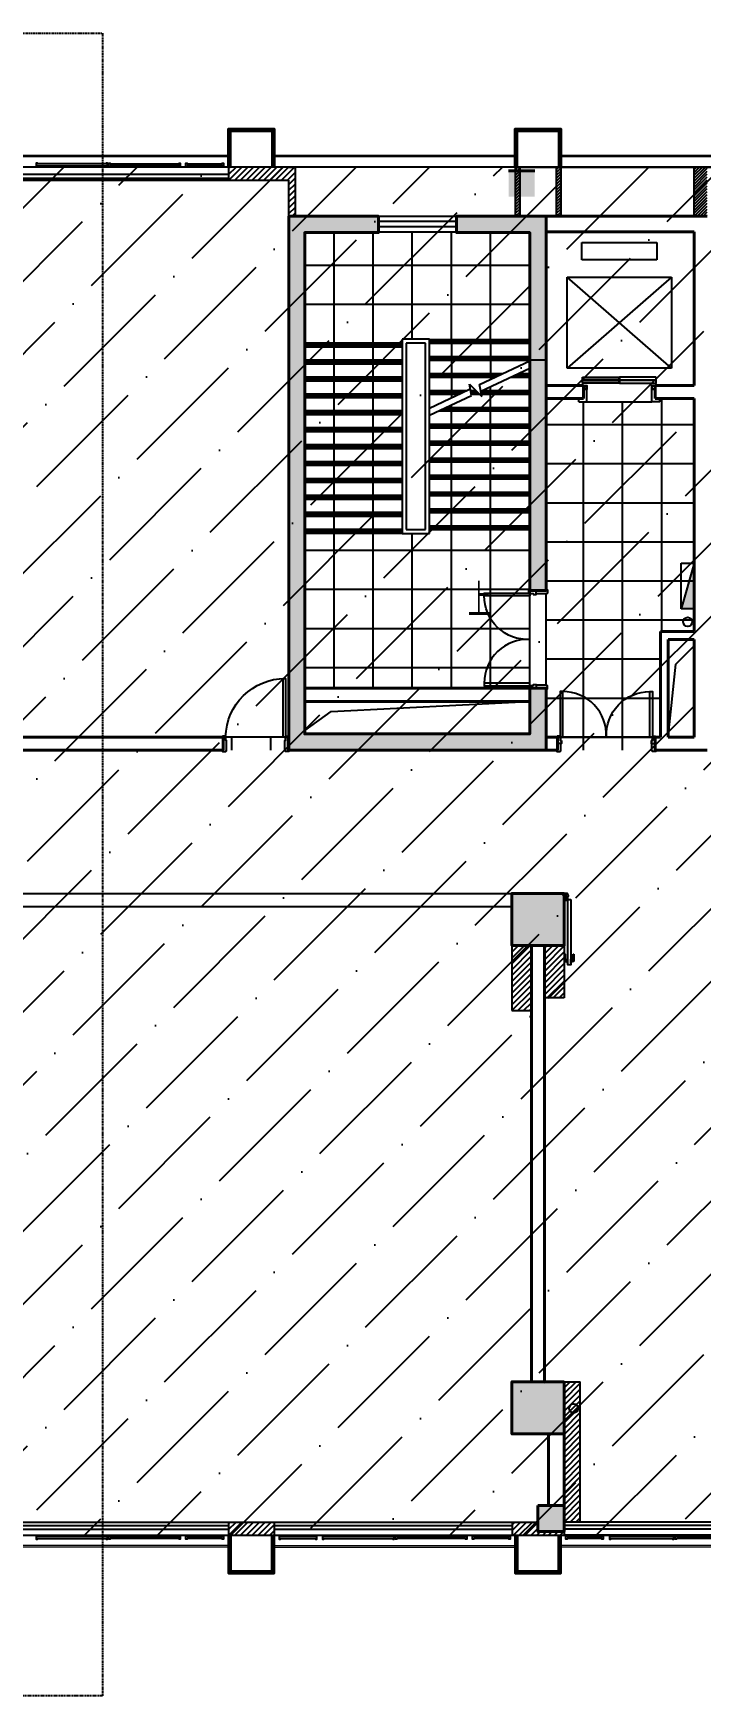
# Model space of a CAD drawing. Header units: millimetres. Extents: x 181055 to 256117, y -39966 to -14434.
# Drawn here: x 230367 to 240617, y -39966 to -14434 of the extents above; entities that cross this region are included whole.
import ezdxf

# ---------------------------------------------------------------- set-up
doc = ezdxf.new("R2010")
doc.units = ezdxf.units.MM
doc.header["$LTSCALE"] = 10
doc.linetypes.add('XR41-42F$0$LEVEL 31$0${ Tapered Dash }', pattern=[10, 4, -1, 1.5, -1, 1.5, -1])
for name, color, linetype in [('14000_DWGshare.com', 94, 'Continuous'), ('7_DWGshare.com', 8, 'Continuous'), ('C-窗帘_DWGshare.com', 2, 'Continuous'), ('DOOR-门套_DWGshare.com', 3, 'Continuous'), ('DOOR_DWGshare.com', 31, 'Continuous'), ('EQUIP_消防_DWGshare.com', 21, 'Continuous'), ('P-(HATCH)_DWGshare.com', 8, 'Continuous'), ('P-0.13_DWGshare.com', 211, 'Continuous'), ('P-0.18_DWGshare.com', 5, 'Continuous'), ('p-地坪_DWGshare.com', 251, 'Continuous'), ('P-护窗栏杆_DWGshare.com', 211, 'Continuous'), ('PUB_HATCH_DWGshare.com', 8, 'Continuous'), ('STAIR_DWGshare.com', 2, 'Continuous'), ('VPIPE-消防_DWGshare.com', 191, 'Continuous'), ('VPIPE-雨水_DWGshare.com', 7, 'Continuous'), ('WALL-隔墙_DWGshare.com', 5, 'Continuous'), ('WINDOWS_DWGshare.com', 142, 'Continuous'), ('成品玻璃隔断_DWGshare.com', 4, 'Continuous'), ('栏杆_DWGshare.com', 6, 'Continuous'), ('装饰造型轮廓线_DWGshare.com', 5, 'Continuous'), ('门套_DWGshare.com', 31, 'Continuous')]:
    doc.layers.add(name, color=color, linetype=linetype)
for name, color, linetype, lineweight in [('WALL_DWGshare.com', 7, 'Continuous', 40), ('WINDOW_DWGshare.com', 4, 'Continuous', 18), ('型材层_DWGshare.com', 3, 'Continuous', 35)]:
    doc.layers.add(name, color=color, linetype=linetype, lineweight=lineweight)
doc.styles.add('_TCH_DIM', font='SIMPLEX', dxfattribs={"width": 0.7, "bigfont": 'GBCBIG'})

# ---------------------------------------------------------------- blocks, each defined once
blk = doc.blocks.new('$WINLIB2D$00000001')
for p, q in [((-0.5, 0.5), (0.5, 0.5)), ((0.5, 0.167), (-0.5, 0.167)), ((0.5, -0.167), (-0.5, -0.167)), ((-0.5, -0.5), (0.5, -0.5))]:
    blk.add_line(p, q)
blk = doc.blocks.new('A$C7E3B334A')
at = {"layer": 'DOOR_DWGshare.com'}
blk.add_lwpolyline([(40, 0), (40, 700), (0, 700), (0, 0)], close=True, dxfattribs=at)
at = {"layer": 'DOOR_DWGshare.com', "color": 1}
blk.add_arc((40, 30), 671, 357.4771, 90, dxfattribs=at)
blk = doc.blocks.new('A$C59A02D43')
at = {"layer": '门套_DWGshare.com', "color": 5}
blk.add_lwpolyline([(60, 49), (60, 0), (0, 0), (0, 100), (45, 100), (45, 49)], close=True, dxfattribs=at)
at = {"layer": '门套_DWGshare.com', "color": 2}
blk.add_lwpolyline([(58, 47), (58, 2), (2, 2), (2, 98), (43, 98), (43, 47)], close=True, dxfattribs=at)
blk = doc.blocks.new('A$C17D155F4')
at = {"layer": '门套_DWGshare.com', "flags": 128}
blk.add_lwpolyline([(15, 115), (15, 15), (5, 15), (5, -5), (55, -5), (55, 5), (65, 5), (65, 115)], close=True, dxfattribs=at)
at = {"layer": '门套_DWGshare.com'}
blk.add_lwpolyline([(10, 230), (10, 215), (50, 215), (50, 230)], close=True, dxfattribs=at)
blk = doc.blocks.new('A$C32714D75')
at = {"layer": '门套_DWGshare.com'}
for name, p in [('A$C17D155F4', (0, 0)), ('A$C59A02D43', (15, 115))]:
    blk.add_blockref(name, p, dxfattribs=at)
blk = doc.blocks.new('$TwtSys$00000434')
for p, q in [((-0.5, 0.5), (-0.5, -0.5)), ((-0.5, -0.5), (0.5, 0.5)), ((0.5, 0.5), (-0.5, 0.5)), ((0.5, -0.5), (0.5, 0.5)), ((-0.5, -0.5), (0.5, -0.5))]:
    blk.add_line(p, q)
blk.add_solid([(0.5, -0.5), (0.5, 0.5), (-0.5, -0.5)])
blk = doc.blocks.new('dd')
at = {"layer": 'WINDOW_DWGshare.com', "color": 1, "ltscale": 0.5}
for p, q in [((838284, -57563), (841984, -57563)), ((838284, -57587), (841984, -57587)), ((842684, -57563), (846384, -57563)), ((842684, -57587), (846384, -57587)), ((847084, -57563), (850584, -57563)), ((847084, -57587), (850584, -57587))]:
    blk.add_line(p, q, dxfattribs=at)
at = {"layer": 'WINDOW_DWGshare.com', "color": 1}
for p, q in [((841984, -78919), (838284, -78919)), ((841984, -78943), (838284, -78943)), ((842684, -78919), (846384, -78919)), ((842684, -78943), (846384, -78943)), ((850434, -78919), (847084, -78919)), ((850586, -78919), (847084, -78919)), ((850434, -78943), (847084, -78943)), ((850586, -78943), (847084, -78943))]:
    blk.add_line(p, q, dxfattribs=at)
at = {"layer": '型材层_DWGshare.com', "color": 1, "ltscale": 0.5}
for points in [[(841984, -57747), (841984, -57163), (842684, -57163), (842684, -57747)], [(842014, -57747), (842014, -57193), (842654, -57193), (842654, -57747)], [(846384, -57747), (846384, -57163), (847084, -57163), (847084, -57747)], [(846414, -57747), (846414, -57193), (847054, -57193), (847054, -57747)], [(841984, -78759), (841984, -79344), (842684, -79344), (842684, -78759)], [(842014, -78759), (842014, -79314), (842654, -79314), (842654, -78759)], [(846384, -78759), (846384, -79344), (847084, -79344), (847084, -78759)], [(846414, -78759), (846414, -79314), (847054, -79314), (847054, -78759)]]:
    blk.add_lwpolyline(points, dxfattribs=at)
blk = doc.blocks.new('luyosi')
at = {"layer": '成品玻璃隔断_DWGshare.com', "color": 8, "linetype": 'Continuous'}
for p, q in [((-17, 0), (-15, 1)), ((1, 1), (-15, 1)), ((1, 3), (1, 1)), ((2, 3), (1, 3)), ((3, 2), (3, -2)), ((-17, 0), (-15, -1)), ((1, -1), (-15, -1)), ((1, -1), (1, -3)), ((2, -3), (1, -3))]:
    blk.add_line(p, q, dxfattribs=at)
at = {"layer": '成品玻璃隔断_DWGshare.com', "color": 251, "linetype": 'Continuous'}
for p, q in [((-13, 1), (-15, -1)), ((-12, 1), (-14, -1)), ((-11, 1), (-13, -1)), ((-10, 1), (-12, -1)), ((-9, 1), (-11, -1)), ((-8, 1), (-10, -1)), ((-7, 1), (-9, -1)), ((-6, 1), (-8, -1)), ((-5, 1), (-7, -1)), ((-4, 1), (-6, -1)), ((-3, 1), (-5, -1)), ((-2, 1), (-4, -1)), ((-1, 1), (-3, -1))]:
    blk.add_line(p, q, dxfattribs=at)
at = {"layer": '成品玻璃隔断_DWGshare.com', "color": 8, "linetype": 'Continuous'}
for centre, start, end in [((2, 2), 0, 90), ((2, -2), 270, 0)]:
    blk.add_arc(centre, 1, start, end, dxfattribs=at)
blk = doc.blocks.new('A$C7E4547E8')
at = {"color": 4, "linetype": 'ByBlock'}
blk.add_lwpolyline([(0, 0), (50, 0), (50, 60), (0, 60)], close=True, dxfattribs=at)
at = {"color": 8, "linetype": 'ByBlock'}
blk.add_lwpolyline([(2, 2), (48, 2), (48, 58), (2, 58)], close=True, dxfattribs=at)
at = {"color": 251, "linetype": 'ByBlock'}
blk.add_lwpolyline([(2, 2), (7, 51), (48, 58)], dxfattribs=at)
blk = doc.blocks.new('A$C5FFA71B7')
at = {"layer": 'DOOR_DWGshare.com'}
blk.add_lwpolyline([(40, 0), (40, 900), (0, 900), (0, 0)], close=True, dxfattribs=at)
at = {"layer": 'DOOR_DWGshare.com', "color": 1}
blk.add_arc((7, -14), 914, 0.8411, 90.4117, dxfattribs=at)

msp = doc.modelspace()

# ---------------------------------------------------------------- hatches: boundary and pattern name
h = msp.add_hatch()
h.set_pattern_fill('ANSI36', color=250, scale=500)
h.set_pattern_definition([(45, (87436.6, -37533.4), (420.9495, 1543.4815), [1984.375, -396.875, 0, -396.875])])
edge = h.paths.add_edge_path()
edge.add_line((219892.3, -25444), (229315.6, -25444))
edge.add_line((229315.6, -25444), (229315.6, -35944))
edge.add_line((229315.6, -35944), (229517.3, -35944))
edge.add_line((229517.3, -35944), (229517.3, -37044.5))
edge.add_line((229517.3, -37044.5), (229356.8, -37044.5))
edge.add_line((229356.8, -37044.5), (229362.3, -37500.3))
edge.add_line((229362.3, -37500.3), (250917.7, -37500.3))
edge.add_line((250917.7, -37500.3), (250917.7, -36144.3))
edge.add_line((250917.7, -36144.3), (256117.2, -36144.3))
edge.add_line((256117.2, -36144.3), (256117.2, -29344.1))
edge.add_line((256117.2, -29344.1), (255525.2, -29314.8))
edge.add_line((255525.2, -29314.8), (255317.3, -17144))
edge.add_line((255317.3, -17144), (250467.3, -17144.2))
edge.add_line((250467.3, -17144.2), (250467.3, -16488.1))
edge.add_line((250467.3, -16488.1), (219891.7, -16488.1))
edge.add_line((219891.7, -16488.1), (219891.7, -25444))
at = {"layer": 'P-(HATCH)_DWGshare.com', "ltscale": 0.5}
h = msp.add_hatch(dxfattribs=at)
h.set_pattern_fill('ANSI31', color=251, scale=20, style=0)
h.set_pattern_definition([(45, (418744.4, 365891.714), (-44.901281, 44.901281), [])])
h.paths.add_polyline_path([(233367.2, -16488.1), (234392.3, -16488.5), (234392.3, -17244.2), (234292.3, -17244), (234292.3, -16688.1), (233367.2, -16688.1)])
h = msp.add_hatch(dxfattribs=at)
h.set_pattern_fill('ANSI31', color=251, scale=20, style=0)
h.set_pattern_definition([(45, (374152.646, 365891.96), (-44.901281, 44.901281), [])])
h.paths.add_polyline_path([(238020.5, -28443.8), (237717.2, -28443.8), (237717.2, -29444.1), (238017.3, -29444.1)])
h = msp.add_hatch(dxfattribs=at)
h.set_pattern_fill('ANSI31', color=251, scale=20, style=0)
h.set_pattern_definition([(45, (423094.4, 353239.86), (-44.901281, 44.901281), [])])
h.paths.add_polyline_path([(238217.2, -28443.8), (238520.5, -28443.8), (238520.5, -29249), (238217.2, -29249)])
h = msp.add_hatch(dxfattribs=at)
h.set_pattern_fill('ANSI31', color=251, scale=20, style=0)
h.set_pattern_definition([(45, (423341.58, 345983.55), (-44.901281, 44.901281), [])])
h.paths.add_polyline_path([(238520.5, -35144), (238767.7, -35144), (238767.7, -37300.3), (238517.7, -37300.3), (238518.2, -37500.3)])
h = msp.add_hatch(dxfattribs=at)
h.set_pattern_fill('ANSI31', color=251, scale=20, style=0)
h.set_pattern_definition([(45, (418744.4, 345079.39), (-44.901281, 44.901281), [])])
h.paths.add_polyline_path([(233367.2, -37300.4), (234067.2, -37300.4), (234067.2, -37500.4), (233367.2, -37500.4)])
h = msp.add_hatch(dxfattribs=at)
h.set_pattern_fill('ANSI31', color=251, scale=20, style=0)
h.set_pattern_definition([(45, (423024.92, 345079.51), (-44.901281, 44.901281), [])])
h.paths.add_polyline_path([(237728.2, -37300.3), (238121, -37300.3), (238117.7, -37444.6), (238518.2, -37444.6), (238517.7, -37500.4), (237728.2, -37500.3)])
at = {"layer": 'p-地坪_DWGshare.com', "ltscale": 0.5}
h = msp.add_hatch(dxfattribs=at)
h.set_pattern_fill('_USER', color=256, scale=600, style=0, double=1, pattern_type=0)
h.set_pattern_definition([(0, (234987.26, -17994.14), (0, 600), []), (90, (234987.26, -17994.14), (-600, 4e-14), [])])
h.paths.add_polyline_path([(234537.3, -17494.1), (237987.3, -17494.1), (237987.3, -19194.4), (236452.2, -19194.4), (236452.2, -19134.4), (236032.2, -19134.4), (236032.2, -19194.4), (234537.3, -19194.4)])
h = msp.add_hatch(dxfattribs=at)
h.set_pattern_fill('_USER', color=256, scale=600, style=0, double=1, pattern_type=0)
h.set_pattern_definition([(0, (239417.25, -25244.05), (0, 600), []), (90, (239417.25, -25244.05), (-600, 4e-14), [])])
h.paths.add_polyline_path([(238242.2, -20044.2), (238746.8, -20044.4), (238746.8, -20094.4), (238866.8, -20094.4), (239866.8, -20094.4), (239987.8, -20094.4), (239987.8, -20044.4), (240517.3, -20044.2), (240517.3, -23624), (239997.3, -23624), (239997.3, -25244), (239932.3, -25244), (239932.3, -25229), (239882.3, -25229), (239882.3, -25244), (238452.3, -25244), (238452.3, -25229), (238402.3, -25229), (238402.3, -25244), (238242.2, -25244), (238242.2, -24504.2), (238256.7, -24504.2), (238256.7, -24454.2), (238241.7, -24454.2), (238241.7, -23034.2), (238256.7, -23034.2), (238256.7, -22984.2), (238242.2, -22984.2)])
h = msp.add_hatch(dxfattribs=at)
h.set_pattern_fill('_USER', color=256, scale=600, style=0, double=1, pattern_type=0)
h.set_pattern_definition([(0, (234987.26, -24174.2), (0, 600), []), (90, (234987.26, -24174.2), (-600, 4e-14), [])])
h.paths.add_polyline_path([(234537.3, -24494.2), (237972.3, -24494.2), (237972.3, -24459.4), (237987.3, -24459.4), (237987.3, -23029.2), (237972.3, -23029.2), (237972.3, -22979.2), (237987.3, -22979.2), (237987.2, -22054.4), (236452.2, -22054.4), (236452.2, -22114.4), (236032.2, -22114.4), (236032.2, -22054.4), (234537.3, -22054.4)])
h = msp.add_hatch(dxfattribs=at)
h.set_pattern_fill('_USER', color=256, scale=600, angle=90, style=0, pattern_type=0)
h.set_pattern_definition([(90, (234017.25, -25443.93), (-600, 4e-14), [])])
h.paths.add_polyline_path([(233107.3, -25244.1), (234517.3, -25244.1), (234517.3, -25444.1), (233107.3, -25444.1)])
h = msp.add_hatch(dxfattribs=at)
h.set_pattern_fill('_USER', color=256, scale=600, angle=90, style=0, pattern_type=0)
h.set_pattern_definition([(90, (239417.25, -25443.87), (-600, 4e-14), [])])
h.paths.add_polyline_path([(238507.3, -25244), (239917.3, -25244), (239917.3, -25444), (238507.3, -25444)])
at = {"layer": 'PUB_HATCH_DWGshare.com'}
for points in [[(238066.8, -16544.2), (237666.8, -16544.2), (237666.8, -16944), (238066.8, -16944)], [(238517.3, -37044.5), (238117.3, -37044.5), (238117.3, -37444.3), (238517.3, -37444.3)]]:
    msp.add_hatch(color=256, dxfattribs=at).paths.add_polyline_path(points)
at = {"layer": 'WALL-隔墙_DWGshare.com', "ltscale": 0.5}
h = msp.add_hatch(dxfattribs=at)
h.set_pattern_fill('ANSI31', color=251, scale=10, style=0)
h.set_pattern_definition([(45, (237637.246, -17244.207), (-22.4506, 22.4506), [])])
h.paths.add_polyline_path([(237767.2, -16488.1), (237837.2, -16488.1), (237837.2, -17244.2), (237767.2, -17244.1)])
h = msp.add_hatch(dxfattribs=at)
h.set_pattern_fill('ANSI31', color=251, scale=10, style=0)
h.set_pattern_definition([(45, (238267.246, -17244.207), (-22.4506, 22.4506), [])])
h.paths.add_polyline_path([(238397.2, -16488.1), (238467.2, -16488.1), (238467.2, -17244.2), (238397.2, -17244.2)])
h = msp.add_hatch(dxfattribs=at)
h.set_pattern_fill('ANSI31', color=251, scale=10, style=0)
h.set_pattern_definition([(45, (240517.25, -17244.207), (-22.4506, 22.4506), [])])
h.paths.add_polyline_path([(240517.3, -16488.7), (240717.3, -16488.7), (240717.3, -17244.2), (240517.3, -17244.2)])
at = {"layer": 'WALL_DWGshare.com', "ltscale": 0.5}
h = msp.add_hatch(color=8, dxfattribs=at)
h.paths.add_polyline_path([(234292.3, -17244.2), (234292.3, -25244), (234292.2, -25244), (234292.3, -25244), (234292.3, -25444), (238242.2, -25444), (238242.2, -24494.2), (237992.2, -24494.2), (237992.2, -25194), (234537.3, -25194), (234537.3, -17494), (235667.3, -17494), (235667.3, -17244)])
h.paths.add_polyline_path([(238242.2, -22994.2), (238242.2, -17244.2), (236867.3, -17244), (236867.3, -17494), (237992.2, -17494), (237992.2, -22994.2)])

# ---------------------------------------------------------------- linework, layer by layer
for p, q in [((226793.5, -27644), (237717.2, -27644)), ((226793.5, -27844), (237717.2, -27844))]:
    msp.add_line(p, q)
at = {"linetype": 'XR41-42F$0$LEVEL 31$0${ Tapered Dash }'}
msp.add_lwpolyline([(181055.1, -14433.7), (231428.7, -14433.7), (231428.7, -39966.4), (181055.1, -39966.4)], close=True, dxfattribs=at)
msp.add_lwpolyline([(219892.3, -25444), (229315.6, -25444), (229315.6, -35944), (229517.3, -35944), (229517.3, -37044.5), (229356.8, -37044.5), (229362.3, -37500.3), (250917.7, -37500.3), (250917.7, -36144.3), (256117.2, -36144.3), (256117.2, -29344.1), (255525.2, -29314.8), (255317.3, -17144), (250467.3, -17144.2), (250467.3, -16488.1), (219891.7, -16488.1), (219891.7, -25444)])
at = {"layer": '14000_DWGshare.com', "color": 174}
for p, q in [((235667.3, -17244), (235667.3, -17494)), ((237967.2, -22994.2), (238267.3, -22994.2)), ((237717.2, -27644), (237717.2, -27944))]:
    msp.add_line(p, q, dxfattribs=at)
at = {"layer": '7_DWGshare.com', "color": 9}
msp.add_lwpolyline([(238522.9, -27706.3), (238522.9, -27705.1), (238522.9, -27706.3), (238520.5, -27706.3), (238520.5, -27748.8), (238545.5, -27748.8), (238545.5, -27744.5, 1), (238544, -27744.5), (238544, -27747.3), (238541, -27747.3), (238541, -27745), (238539.1, -27745, 1), (238539.1, -27746.2), (238540, -27746.2), (238540, -27747.3), (238522, -27747.3), (238522, -27738.4, -0.6059192), (238522.3, -27738.2, 0.3384541), (238525.9, -27738.1, 0.7005685), (238525.4, -27736.8), (238525.4, -27736.8, 0.1760773), (238525, -27736.9, -2.1417983), (238525, -27734.6, 0.1760773), (238525.4, -27734.8), (238525.4, -27734.8, 0.7005685), (238525.9, -27733.5, 0.3384541), (238522.3, -27733.3, -0.6059192), (238522, -27733.2), (238522, -27730.3), (238544.3, -27730.3, 1), (238544.3, -27728.8), (238522, -27728.8), (238522, -27707.8), (238525.1, -27707.8), (238533, -27705.8), (238533, -27707.8), (238538.5, -27707.8), (238538.5, -27684.8), (238533, -27684.8), (238533, -27686.8), (238525.1, -27684.8), (238522, -27684.8), (238522, -27663.8), (238544.3, -27663.8, 1), (238544.3, -27662.3), (238522, -27662.3), (238522, -27659.4, -0.6059192), (238522.3, -27659.2, 0.3384541), (238525.9, -27659.1, 0.7005685), (238525.4, -27657.8), (238525.4, -27657.8, 0.1760773), (238525, -27657.9, -2.1417983), (238525, -27655.6, 0.1760773), (238525.4, -27655.8), (238525.4, -27655.8, 0.7005685), (238525.9, -27654.5, 0.3384541), (238522.3, -27654.3, -0.6059192), (238522, -27654.2), (238522, -27645.3), (238540, -27645.3), (238540, -27646.4), (238539.1, -27646.4, 1), (238539.1, -27647.6), (238541, -27647.6), (238541, -27645.3), (238544, -27645.3), (238544, -27648, 1), (238545.5, -27648), (238545.5, -27643.8), (238520.5, -27643.8), (238520.5, -27686.3), (238522.9, -27686.3), (238522.9, -27687.5), (238524.5, -27688.6, 0.6539583), (238525.3, -27688.1), (238524.9, -27686.3), (238534.5, -27688.7), (238534.5, -27686.3), (238537, -27686.3), (238537, -27706.3), (238534.5, -27706.3), (238534.5, -27703.9), (238524.9, -27706.3), (238525.3, -27704.5, 0.6539583), (238524.5, -27704), (238522.9, -27705.1)], format="xyb", dxfattribs=at)
at = {"layer": 'C-窗帘_DWGshare.com', "color": 2}
for points in [[(231485.8, -16468.4), (231485.8, -16478.4), (231505.8, -16478.4), (231505.8, -16428.4), (231485.8, -16428.4), (231485.8, -16438.4), (230430.5, -16438.4), (230430.5, -16428.4), (230410.5, -16428.4), (230410.5, -16478.4), (230430.5, -16478.4), (230430.5, -16468.4), (231485.8, -16468.4)], [(231545.8, -16468.4), (231545.8, -16478.4), (231525.8, -16478.4), (231525.8, -16428.4), (231545.8, -16428.4), (231545.8, -16438.4), (232605.1, -16438.4), (232605.1, -16428.4), (232625.1, -16428.4), (232625.1, -16478.4), (232605.1, -16478.4), (232605.1, -16468.4), (231545.8, -16468.4)], [(232731.1, -16468.4), (232731.1, -16478.4), (232711.1, -16478.4), (232711.1, -16428.4), (232731.1, -16428.4), (232731.1, -16438.4), (233269, -16438.4), (233269, -16428.4), (233289, -16428.4), (233289, -16478.4), (233269, -16478.4), (233269, -16468.4), (232731.1, -16468.4)], [(231485.8, -37550.2), (231485.8, -37560.2), (231505.8, -37560.2), (231505.8, -37510.2), (231485.8, -37510.2), (231485.8, -37520.2), (230430.5, -37520.2), (230430.5, -37510.2), (230410.5, -37510.2), (230410.5, -37560.2), (230430.5, -37560.2), (230430.5, -37550.2), (231485.8, -37550.2)], [(231545.8, -37550.2), (231545.8, -37560.2), (231525.8, -37560.2), (231525.8, -37510.2), (231545.8, -37510.2), (231545.8, -37520.2), (232605.1, -37520.2), (232605.1, -37510.2), (232625.1, -37510.2), (232625.1, -37560.2), (232605.1, -37560.2), (232605.1, -37550.2), (231545.8, -37550.2)], [(232731.1, -37550.2), (232731.1, -37560.2), (232711.1, -37560.2), (232711.1, -37510.2), (232731.1, -37510.2), (232731.1, -37520.2), (233269, -37520.2), (233269, -37510.2), (233289, -37510.2), (233289, -37560.2), (233269, -37560.2), (233269, -37550.2), (232731.1, -37550.2)], [(234703.4, -37550.2), (234703.4, -37560.2), (234723.4, -37560.2), (234723.4, -37510.2), (234703.4, -37510.2), (234703.4, -37520.2), (234165.5, -37520.2), (234165.5, -37510.2), (234145.5, -37510.2), (234145.5, -37560.2), (234165.5, -37560.2), (234165.5, -37550.2), (234703.4, -37550.2)], [(235888.7, -37550.2), (235888.7, -37560.2), (235908.7, -37560.2), (235908.7, -37510.2), (235888.7, -37510.2), (235888.7, -37520.2), (234829.4, -37520.2), (234829.4, -37510.2), (234809.4, -37510.2), (234809.4, -37560.2), (234829.4, -37560.2), (234829.4, -37550.2), (235888.7, -37550.2)], [(235948.7, -37550.2), (235948.7, -37560.2), (235928.7, -37560.2), (235928.7, -37510.2), (235948.7, -37510.2), (235948.7, -37520.2), (237004, -37520.2), (237004, -37510.2), (237024, -37510.2), (237024, -37560.2), (237004, -37560.2), (237004, -37550.2), (235948.7, -37550.2)], [(237131.1, -37550.2), (237131.1, -37560.2), (237111.1, -37560.2), (237111.1, -37510.2), (237131.1, -37510.2), (237131.1, -37520.2), (237669, -37520.2), (237669, -37510.2), (237689, -37510.2), (237689, -37560.2), (237669, -37560.2), (237669, -37550.2), (237131.1, -37550.2)], [(238563.9, -37550.3), (238563.9, -37560.3), (238543.9, -37560.3), (238543.9, -37510.3), (238563.9, -37510.3), (238563.9, -37520.3), (239100.5, -37520.3), (239100.5, -37510.3), (239120.5, -37510.3), (239120.5, -37560.3), (239100.5, -37560.3), (239100.5, -37550.3), (238563.9, -37550.3)], [(240185.4, -37550.3), (240185.4, -37560.3), (240205.4, -37560.3), (240205.4, -37510.3), (240185.4, -37510.3), (240185.4, -37520.3), (239234.7, -37520.3), (239234.7, -37510.3), (239214.7, -37510.3), (239214.7, -37560.3), (239234.7, -37560.3), (239234.7, -37550.3), (240185.4, -37550.3)], [(240245.4, -37550.3), (240245.4, -37560.3), (240225.4, -37560.3), (240225.4, -37510.3), (240245.4, -37510.3), (240245.4, -37520.3), (241197.1, -37520.3), (241197.1, -37510.3), (241217.1, -37510.3), (241217.1, -37560.3), (241197.1, -37560.3), (241197.1, -37550.3), (240245.4, -37550.3)]]:
    msp.add_lwpolyline(points, dxfattribs=at)
at = {"layer": 'DOOR-门套_DWGshare.com'}
msp.add_lwpolyline([(238545.5, -27745.8), (238548.5, -27745.8), (238548.5, -27748.8), (238565.5, -27748.8), (238565.5, -27738.8), (238575.5, -27738.8), (238575.5, -27688.8), (238585.5, -27688.8), (238585.5, -27673.8), (238570.5, -27643.8), (238548.5, -27643.8), (238548.5, -27646.8), (238545.5, -27646.8)], close=True, dxfattribs=at)
at = {"layer": 'DOOR_DWGshare.com', "color": 9}
for p, q in [((238525.4, -28570.4), (238525.4, -28681.1)), ((238538.8, -28579.2), (238525.4, -28579.2)), ((238538.8, -28676.6), (238538.8, -28579.2)), ((238656.7, -28676.6), (238656.7, -28579.2)), ((238656.7, -28579.2), (238670.1, -28579.2)), ((238670.1, -28579.2), (238670.1, -28689.9)), ((238525.4, -28689.9), (238567.8, -28689.9)), ((238538.8, -28676.6), (238567.8, -28676.6)), ((238656.7, -28676.6), (238627.8, -28676.6)), ((238670.1, -28689.9), (238627.8, -28689.9))]:
    msp.add_line(p, q, dxfattribs=at)
at = {"layer": 'DOOR_DWGshare.com', "linetype": 'ByBlock'}
for points in [[(238801.8, -19716), (239361.8, -19716), (239361.8, -19756), (238801.8, -19756)], [(238801.8, -19768.8), (239361.8, -19768.8), (239361.8, -19808.8), (238801.8, -19808.8)], [(239931.8, -19716), (239371.8, -19716), (239371.8, -19756), (239931.8, -19756)], [(239931.8, -19768.8), (239371.8, -19768.8), (239371.8, -19808.8), (239931.8, -19808.8)]]:
    msp.add_lwpolyline(points, close=True, dxfattribs=at)
at = {"layer": 'DOOR_DWGshare.com'}
msp.add_lwpolyline([(238620, -27738.8), (238620, -28738.8), (238575.5, -28738.8), (238575.5, -27738.8)], close=True, dxfattribs=at)
at = {"layer": 'DOOR_DWGshare.com', "color": 9}
for points in [[(238575.5, -28711), (238575.5, -28655.5), (238567.8, -28655.5), (238567.8, -28711)], [(238620, -28711), (238620, -28655.5), (238627.8, -28655.5), (238627.8, -28711)]]:
    msp.add_lwpolyline(points, close=True, dxfattribs=at)
at = {"layer": 'P-0.13_DWGshare.com', "color": 8}
for points in [[(240117.3, -25244), (240235.2, -24121.4), (240517.3, -23844)], [(234537.3, -25144), (234943.8, -24851.9), (237967.2, -24694.2)]]:
    msp.add_lwpolyline(points, dxfattribs=at)
at = {"layer": 'P-0.18_DWGshare.com', "ltscale": 0.5}
for p, q in [((234292.3, -16488.5), (233367.2, -16488.5)), ((234292.3, -16488.5), (234392.3, -16488.5)), ((234392.3, -17244.2), (234392.3, -16488.5)), ((234292.3, -17244.2), (234292.3, -16688.1)), ((238217.2, -35172), (238220, -35172)), ((238520.5, -35144), (238767.7, -35144)), ((238767.7, -37300.3), (238767.7, -35144)), ((238767.7, -37300.3), (238517.7, -37300.3))]:
    msp.add_line(p, q, dxfattribs=at)
at = {"layer": 'P-0.18_DWGshare.com'}
for p, q in [((238792.3, -17914.2), (238792.3, -17649.2)), ((238792.3, -17649.2), (239942.3, -17649.2)), ((239942.3, -17649.2), (239942.3, -17914.2)), ((239942.3, -17914.2), (238792.3, -17914.2)), ((238567.3, -18179.2), (240167.3, -18179.2)), ((238567.3, -19579.2), (238567.3, -18179.2)), ((240167.3, -18179.2), (238567.3, -19579.2)), ((240167.3, -19579.2), (238567.3, -18179.2)), ((240167.3, -18179.2), (240167.3, -19579.2)), ((240167.3, -19579.2), (238567.3, -19579.2))]:
    msp.add_line(p, q, dxfattribs=at)
at = {"layer": 'p-地坪_DWGshare.com', "ltscale": 0.5}
for p, q in [((234987.3, -22054.4), (234987.3, -19194.4)), ((235587.3, -22054.4), (235587.3, -19194.4)), ((236787.3, -19194.4), (236787.3, -20032.7)), ((237387.3, -19194.4), (237387.3, -19750.9)), ((237387.3, -22054.4), (237387.3, -19861.3)), ((236787.3, -22054.4), (236787.3, -20143.2)), ((238866.8, -20094.4), (239867.8, -20094.4)), ((234242.3, -25244), (233322.3, -25244))]:
    msp.add_line(p, q, dxfattribs=at)
at = {"layer": 'p-地坪_DWGshare.com'}
for p, q in [((237992.2, -24449.2), (237992.2, -23039.2)), ((238242.2, -24444.2), (238242.2, -23044.2)), ((239872.3, -25244), (238462.3, -25244))]:
    msp.add_line(p, q, dxfattribs=at)
at = {"layer": 'P-护窗栏杆_DWGshare.com', "color": 2}
for p, q in [((229717.3, -16598.1), (233364.4, -16598.1)), ((229717.3, -16658.1), (233364.4, -16658.1)), ((229756.8, -37350.4), (233367.2, -37350.4)), ((229756.8, -37410.4), (233367.2, -37410.4)), ((234067.2, -37350.4), (237728.2, -37350.4)), ((234067.2, -37410.4), (237728.2, -37410.4)), ((241967.2, -37350.3), (238517.7, -37350.3)), ((241967.2, -37410.3), (238517.7, -37410.3))]:
    msp.add_line(p, q, dxfattribs=at)
at = {"layer": 'PUB_HATCH_DWGshare.com'}
for points in [[(237717.2, -28443.8), (238520.5, -28443.8), (237717.2, -27643.8), (238520.5, -27643.8)], [(237717.2, -35944), (238520.5, -35944), (237717.2, -35144), (238520.5, -35144)]]:
    msp.add_solid(points, dxfattribs=at)
at = {"layer": 'STAIR_DWGshare.com', "color": 9}
for p, q in [((233367.2, -16488.5), (229717.3, -16488.5)), ((237767.2, -16488.1), (234392.3, -16488.5)), ((238467.2, -16488.1), (240517.3, -16488.1)), ((229717.3, -16688.1), (233364.4, -16688.1)), ((229756.8, -37300.4), (233367.2, -37300.4)), ((229756.8, -37500.4), (233367.2, -37500.4)), ((234067.2, -37300.4), (237728.2, -37300.4)), ((234067.2, -37500.4), (238167.2, -37500.3)), ((241967.2, -37500.3), (238517.7, -37500.5)), ((246116.8, -37300.3), (238767.7, -37300.3))]:
    msp.add_line(p, q, dxfattribs=at)
at = {"layer": 'STAIR_DWGshare.com', "color": 8}
for p, q in [((236452.2, -19138.7), (237992.2, -19138.7)), ((236452.2, -19143.7), (237992.2, -19143.7)), ((234537.3, -19199.6), (236032.2, -19199.6)), ((234537.3, -19214.6), (236032.2, -19214.6)), ((234537.3, -19219.6), (236032.2, -19219.6)), ((234537.3, -19229.6), (236032.2, -19229.6)), ((234537.3, -19234.6), (236032.2, -19234.6)), ((234537.3, -19244.6), (236032.2, -19244.6)), ((234537.3, -19249.6), (236032.2, -19249.6)), ((236452.2, -19153.7), (237992.2, -19153.7)), ((236452.2, -19158.7), (237992.2, -19158.7)), ((236452.2, -19168.7), (237992.2, -19168.7)), ((236452.2, -19173.7), (237992.2, -19173.7)), ((236452.2, -19188.7), (237992.2, -19188.7)), ((236452.2, -19399.4), (237992.2, -19399.4)), ((236452.2, -19404.4), (237992.2, -19404.4)), ((234537.3, -19459.6), (236032.2, -19459.6)), ((234537.3, -19474.6), (236032.2, -19474.6)), ((234537.3, -19479.6), (236032.2, -19479.6)), ((234537.3, -19489.6), (236032.2, -19489.6)), ((234537.3, -19494.6), (236032.2, -19494.6)), ((234537.3, -19504.6), (236032.2, -19504.6)), ((234537.3, -19509.6), (236032.2, -19509.6)), ((236452.2, -19414.4), (237992.2, -19414.4)), ((236452.2, -19419.4), (237992.2, -19419.4)), ((236452.2, -19429.4), (237992.2, -19429.4)), ((236452.2, -19434.4), (237992.2, -19434.4)), ((236452.2, -19449.4), (238242.2, -19449.4)), ((236452.2, -19659.4), (237582.1, -19659.4)), ((237817.3, -19659.4), (237992.2, -19659.4)), ((234537.3, -19719.6), (236032.2, -19719.6)), ((234537.3, -19734.6), (236032.2, -19734.6)), ((234537.3, -19739.6), (236032.2, -19739.6)), ((234537.3, -19749.6), (236032.2, -19749.6)), ((234537.3, -19754.6), (236032.2, -19754.6)), ((234537.3, -19764.6), (236032.2, -19764.6)), ((234537.3, -19769.6), (236032.2, -19769.6)), ((236452.2, -19664.4), (237571.4, -19664.4)), ((236452.2, -19674.4), (237550.1, -19674.4)), ((236452.2, -19679.4), (237539.5, -19679.4)), ((236452.2, -19689.4), (237518.2, -19689.4)), ((236452.2, -19694.4), (237507.6, -19694.4)), ((236452.2, -19709.4), (237475.6, -19709.4)), ((237710.8, -19709.4), (237992.2, -19709.4)), ((237742.8, -19694.4), (237992.2, -19694.4)), ((237753.4, -19689.4), (237992.2, -19689.4)), ((237774.7, -19679.4), (237992.2, -19679.4)), ((237785.4, -19674.4), (237992.2, -19674.4)), ((237806.7, -19664.4), (237992.2, -19664.4)), ((234537.3, -19979.6), (236032.2, -19979.6)), ((234537.3, -19994.6), (236032.2, -19994.6)), ((234537.3, -19999.6), (236032.2, -19999.6)), ((234537.3, -20009.6), (236032.2, -20009.6)), ((234537.3, -20014.6), (236032.2, -20014.6)), ((234537.3, -20024.6), (236032.2, -20024.6)), ((234537.3, -20029.6), (236032.2, -20029.6)), ((236452.2, -19919.4), (237028.5, -19919.4)), ((236452.2, -19924.4), (237017.9, -19924.4)), ((236452.2, -19934.4), (236996.6, -19934.4)), ((236452.2, -19939.4), (236985.9, -19939.4)), ((236452.2, -19949.4), (236964.6, -19949.4)), ((236452.2, -19954.4), (236954, -19954.4)), ((236452.2, -19969.4), (236922, -19969.4)), ((237080.9, -19919.4), (237160.5, -19919.4)), ((237081.8, -19924.4), (237165.6, -19924.4)), ((237083.6, -19934.4), (237175.6, -19934.4)), ((237084.5, -19939.4), (237180.7, -19939.4)), ((237086.2, -19949.4), (237190.7, -19949.4)), ((237087.1, -19954.4), (237195.7, -19954.4)), ((237089.8, -19969.4), (237210.8, -19969.4)), ((237240.3, -19934.4), (237992.2, -19934.4)), ((237241.2, -19939.4), (237992.2, -19939.4)), ((237243, -19949.4), (237992.2, -19949.4)), ((237243.9, -19954.4), (237992.2, -19954.4)), ((237246.6, -19969.4), (237992.2, -19969.4)), ((237253.1, -19924.4), (237992.2, -19924.4)), ((237263.7, -19919.4), (237992.2, -19919.4)), ((234537.3, -20239.6), (236032.2, -20239.6)), ((234537.3, -20254.6), (236032.2, -20254.6)), ((234537.3, -20259.6), (236032.2, -20259.6)), ((234537.3, -20269.6), (236032.2, -20269.6)), ((234537.3, -20274.6), (236032.2, -20274.6)), ((234537.3, -20284.6), (236032.2, -20284.6)), ((234537.3, -20289.6), (236032.2, -20289.6)), ((236603.7, -20229.4), (237992.2, -20229.4)), ((236635.6, -20214.4), (237992.2, -20214.4)), ((236646.3, -20209.4), (237992.2, -20209.4)), ((236667.6, -20199.4), (237992.2, -20199.4)), ((236678.2, -20194.4), (237992.2, -20194.4)), ((236699.5, -20184.4), (237992.2, -20184.4)), ((236710.2, -20179.4), (237992.2, -20179.4)), ((234537.3, -20499.6), (236032.2, -20499.6)), ((234537.3, -20514.6), (236032.2, -20514.6)), ((234537.3, -20519.6), (236032.2, -20519.6)), ((234537.3, -20529.6), (236032.2, -20529.6)), ((234537.3, -20534.6), (236032.2, -20534.6)), ((234537.3, -20544.6), (236032.2, -20544.6)), ((234537.3, -20549.6), (236032.2, -20549.6)), ((236452.2, -20439.4), (237992.2, -20439.4)), ((236452.2, -20444.4), (237992.2, -20444.4)), ((236452.2, -20454.4), (237992.2, -20454.4)), ((236452.2, -20459.4), (237992.2, -20459.4)), ((236452.2, -20469.4), (237992.2, -20469.4)), ((236452.2, -20474.4), (237992.2, -20474.4)), ((236452.2, -20489.4), (237992.2, -20489.4)), ((234537.3, -20759.6), (236032.2, -20759.6)), ((234537.3, -20774.6), (236032.2, -20774.6)), ((234537.3, -20779.6), (236032.2, -20779.6)), ((234537.3, -20789.6), (236032.2, -20789.6)), ((234537.3, -20794.6), (236032.2, -20794.6)), ((234537.3, -20804.6), (236032.2, -20804.6)), ((234537.3, -20809.6), (236032.2, -20809.6)), ((236452.2, -20699.4), (237992.2, -20699.4)), ((236452.2, -20704.4), (237992.2, -20704.4)), ((236452.2, -20714.4), (237992.2, -20714.4)), ((236452.2, -20719.4), (237992.2, -20719.4)), ((236452.2, -20729.4), (237992.2, -20729.4)), ((236452.2, -20734.4), (237992.2, -20734.4)), ((236452.2, -20749.4), (237992.2, -20749.4)), ((234537.3, -21019.6), (236032.2, -21019.6)), ((234537.3, -21034.6), (236032.2, -21034.6)), ((234537.3, -21039.6), (236032.2, -21039.6)), ((234537.3, -21049.6), (236032.2, -21049.6)), ((234537.3, -21054.6), (236032.2, -21054.6)), ((234537.3, -21064.6), (236032.2, -21064.6)), ((234537.3, -21069.6), (236032.2, -21069.6)), ((236452.2, -20959.4), (237992.2, -20959.4)), ((236452.2, -20964.4), (237992.2, -20964.4)), ((236452.2, -20974.4), (237992.2, -20974.4)), ((236452.2, -20979.4), (237992.2, -20979.4)), ((236452.2, -20989.4), (237992.2, -20989.4)), ((236452.2, -20994.4), (237992.2, -20994.4)), ((236452.2, -21009.4), (237992.2, -21009.4)), ((234537.3, -21279.6), (236032.2, -21279.6)), ((234537.3, -21294.6), (236032.2, -21294.6)), ((234537.3, -21299.6), (236032.2, -21299.6)), ((234537.3, -21309.6), (236032.2, -21309.6)), ((234537.3, -21314.6), (236032.2, -21314.6)), ((234537.3, -21324.6), (236032.2, -21324.6)), ((234537.3, -21329.6), (236032.2, -21329.6)), ((236452.2, -21219.4), (237992.2, -21219.4)), ((236452.2, -21224.4), (237992.2, -21224.4)), ((236452.2, -21234.4), (237992.2, -21234.4)), ((236452.2, -21239.4), (237992.2, -21239.4)), ((236452.2, -21249.4), (237992.2, -21249.4)), ((236452.2, -21254.4), (237992.2, -21254.4)), ((236452.2, -21269.4), (237992.2, -21269.4)), ((234537.3, -21539.6), (236032.2, -21539.6)), ((234537.3, -21554.6), (236032.2, -21554.6)), ((234537.3, -21559.6), (236032.2, -21559.6)), ((234537.3, -21569.6), (236032.2, -21569.6)), ((234537.3, -21574.6), (236032.2, -21574.6)), ((234537.3, -21584.6), (236032.2, -21584.6)), ((234537.3, -21589.6), (236032.2, -21589.6)), ((236452.2, -21479.4), (237992.2, -21479.4)), ((236452.2, -21484.4), (237992.2, -21484.4)), ((236452.2, -21494.4), (237992.2, -21494.4)), ((236452.2, -21499.4), (237992.2, -21499.4)), ((236452.2, -21509.4), (237992.2, -21509.4)), ((236452.2, -21514.4), (237992.2, -21514.4)), ((236452.2, -21529.4), (237992.2, -21529.4)), ((234537.3, -21799.6), (236032.2, -21799.6)), ((234537.3, -21814.6), (236032.2, -21814.6)), ((234537.3, -21819.6), (236032.2, -21819.6)), ((234537.3, -21829.6), (236032.2, -21829.6)), ((234537.3, -21834.6), (236032.2, -21834.6)), ((234537.3, -21844.6), (236032.2, -21844.6)), ((234537.3, -21849.6), (236032.2, -21849.6)), ((236452.2, -21739.4), (237992.2, -21739.4)), ((236452.2, -21744.4), (237992.2, -21744.4)), ((236452.2, -21754.4), (237992.2, -21754.4)), ((236452.2, -21759.4), (237992.2, -21759.4)), ((236452.2, -21769.4), (237992.2, -21769.4)), ((236452.2, -21774.4), (237992.2, -21774.4)), ((236452.2, -21789.4), (237992.2, -21789.4)), ((234537.3, -22059.6), (236032.2, -22059.6)), ((234537.3, -22074.6), (236032.2, -22074.6)), ((234537.3, -22079.6), (236032.2, -22079.6)), ((234537.3, -22089.6), (236032.2, -22089.6)), ((234537.3, -22094.6), (236032.2, -22094.6)), ((234537.3, -22104.6), (236032.2, -22104.6)), ((234537.3, -22109.6), (236032.2, -22109.6)), ((236452.2, -21999.4), (237992.2, -21999.4)), ((236452.2, -22004.4), (237992.2, -22004.4)), ((236452.2, -22014.4), (237992.2, -22014.4)), ((236452.2, -22019.4), (237992.2, -22019.4)), ((236452.2, -22029.4), (237992.2, -22029.4)), ((236452.2, -22034.4), (237992.2, -22034.4)), ((236452.2, -22049.4), (237992.2, -22049.4))]:
    msp.add_line(p, q, dxfattribs=at)
at = {"layer": 'STAIR_DWGshare.com'}
for p, q in [((236032.2, -19194.4), (234537.3, -19194.4)), ((236452.2, -19194.4), (237992.2, -19194.4)), ((236032.2, -19454.4), (234537.3, -19454.4)), ((236452.2, -19454.4), (237992.2, -19454.4)), ((237221.4, -19828.8), (237992.2, -19466.7)), ((237239.6, -19930.7), (237992.2, -19577.2)), ((236032.2, -19714.4), (234537.3, -19714.4)), ((236452.2, -19714.4), (237465, -19714.4)), ((236452.2, -20190), (237076.8, -19896.7)), ((237095.1, -19998.6), (237063.6, -19823)), ((237063.6, -19823), (237254.3, -20012.6)), ((237254.3, -20012.6), (237221.4, -19828.8)), ((237700.2, -19714.4), (237992.2, -19714.4)), ((236032.2, -19974.4), (234537.3, -19974.4)), ((236452.2, -19974.4), (236911.4, -19974.4)), ((236452.2, -20300.5), (237095.1, -19998.6)), ((237090.7, -19974.4), (237215.8, -19974.4)), ((237247.5, -19974.4), (237992.2, -19974.4)), ((236032.2, -20234.4), (234537.3, -20234.4)), ((236593.1, -20234.4), (237992.2, -20234.4)), ((236032.2, -20494.4), (234537.3, -20494.4)), ((236452.2, -20494.4), (237992.2, -20494.4)), ((236032.2, -20754.4), (234537.3, -20754.4)), ((236452.2, -20754.4), (237992.2, -20754.4)), ((236032.2, -21014.4), (234537.3, -21014.4)), ((236452.2, -21014.4), (237992.2, -21014.4)), ((236032.2, -21274.4), (234537.3, -21274.4)), ((236452.2, -21274.4), (237992.2, -21274.4)), ((236032.2, -21534.4), (234537.3, -21534.4)), ((236452.2, -21534.4), (237992.2, -21534.4)), ((236032.2, -21794.4), (234537.3, -21794.4)), ((236452.2, -21794.4), (237992.2, -21794.4)), ((236032.2, -22054.4), (234537.3, -22054.4)), ((236452.2, -22054.4), (237992.2, -22054.4))]:
    msp.add_line(p, q, dxfattribs=at)
for points in [[(235327.3, -22816.5, 0, 0, 0), (235327.3, -18456.7, 0, 0, 0), (237167.2, -18456.7, 0, 0, 0), (237167.2, -19094.4, 96, 0, 0), (237167.2, -19454.4, 0, 0, 0)], [(237197.3, -21705.4, 0, 0, 0), (237197.3, -20583.8, 80, 0, 0), (237197.3, -20283.8, 0, 0, 0)]]:
    msp.add_lwpolyline(points, format="xyseb", dxfattribs=at)
at = {"layer": 'VPIPE-消防_DWGshare.com', "linetype": 'Continuous'}
msp.add_circle((240417.3, -23474), 70, dxfattribs=at)
at = {"layer": 'VPIPE-雨水_DWGshare.com', "linetype": 'Continuous'}
msp.add_circle((238667.2, -35554), 70, dxfattribs=at)
at = {"layer": 'WALL-隔墙_DWGshare.com', "ltscale": 0.5}
for p, q in [((233367.2, -16488.5), (233367.2, -16688.1)), ((240517.3, -17244.2), (240517.3, -16488.1)), ((233367.2, -16688.1), (234292.3, -16688.1)), ((233367.2, -37300.4), (234067.2, -37300.4)), ((233367.2, -37300.4), (233367.2, -37500.4)), ((233367.2, -37500.4), (234067.2, -37500.4)), ((234067.2, -37300.4), (234067.2, -37500.4)), ((237728.2, -37500.3), (237728.2, -37300.3)), ((237728.2, -37300.3), (238117.7, -37300.3)), ((237728.2, -37500.3), (238517.7, -37500.5)), ((237767.2, -37500.3), (238517.7, -37500.5)), ((238517.7, -37444.3), (238517.7, -37500.5))]:
    msp.add_line(p, q, dxfattribs=at)
at = {"layer": 'WALL-隔墙_DWGshare.com'}
for p, q in [((237717.2, -28443.8), (237717.2, -29444.1)), ((238520.5, -28443.8), (238520.5, -29249)), ((238520.5, -29249), (238217.2, -29249)), ((237717.2, -29444.1), (238017.3, -29444.1))]:
    msp.add_line(p, q, dxfattribs=at)
at = {"layer": 'WALL_DWGshare.com'}
for p, q in [((237667.3, -16544.2), (238067.3, -16544.2)), ((235667.3, -17244.2), (234292.3, -17244)), ((235667.3, -17484.2), (235667.3, -17244.2)), ((236867.3, -17244.2), (236867.3, -17484.2)), ((240717.3, -17244.2), (236867.3, -17244.2)), ((236867.3, -17484.2), (236867.3, -17484.2)), ((238242.2, -17484.2), (240517.3, -17484.2)), ((240517.3, -17484.2), (240517.3, -19844.2)), ((238817.3, -19844.2), (238242.2, -19844.2)), ((238817.3, -20044.2), (238817.3, -19844.2)), ((239917.3, -19844.2), (239917.3, -20044.2)), ((240517.3, -19844.2), (239917.3, -19844.2)), ((238242.2, -20044.2), (238817.3, -20044.2)), ((239917.3, -20044.2), (240517.3, -20044.2)), ((240517.3, -20044.2), (240517.3, -23624)), ((238017.3, -22994.2), (238217.2, -22994.2)), ((239997.3, -23624), (239997.3, -25244)), ((240517.3, -23624), (239997.3, -23624)), ((240517.3, -23744), (240117.3, -23744)), ((240117.3, -23744), (240117.3, -25244)), ((240517.3, -23744), (240517.3, -25244)), ((234537.3, -24494.2), (237967.2, -24494.2)), ((234537.3, -24694.2), (237967.2, -24694.2)), ((233282.3, -25244), (229717.2, -25244)), ((233282.3, -25244), (233282.3, -25444)), ((234282.3, -25444), (234282.3, -25244)), ((234292.2, -25244), (234282.3, -25244)), ((234282.3, -25244), (234282.3, -25444)), ((238417.3, -25244), (238242.2, -25244)), ((238417.3, -25444), (238417.3, -25244)), ((239997.3, -25244), (239917.3, -25244)), ((239917.3, -25244), (239917.3, -25444)), ((240517.3, -25244), (240117.3, -25244)), ((240517.3, -25244), (240117.3, -25244)), ((220912.3, -25444), (233282.3, -25444)), ((234282.3, -25444), (234292.2, -25444)), ((238242.2, -25444), (238417.3, -25444)), ((239917.3, -25444), (240717.3, -25444)), ((238017.3, -28444), (238017.3, -35144)), ((238217.2, -28444), (238217.2, -35144)), ((237967.3, -35944.3), (238517.3, -35944.3)), ((238277.3, -37044.5), (238277.3, -35944.3)), ((238517.7, -37444.3), (238517.7, -35944.3)), ((238117.3, -37444.3), (238517.3, -37444.3))]:
    msp.add_line(p, q, dxfattribs=at)
at = {"layer": 'WALL_DWGshare.com', "ltscale": 0.5}
for points in [[(238242.2, -25444), (238242.2, -24494.2), (237992.2, -24494.2), (237992.2, -25194), (234537.3, -25194), (234537.3, -17494), (235667.3, -17494), (235667.3, -17244), (234292.3, -17244.2), (234292.3, -17544), (234292.3, -25444), (238242.2, -25444)], [(238242.2, -22994.2), (238242.2, -17244), (236867.3, -17244.2), (236867.2, -17494), (237992.2, -17494), (237992.2, -22994.2), (238242.2, -22994.2)]]:
    msp.add_lwpolyline(points, dxfattribs=at)
at = {"layer": 'WALL_DWGshare.com'}
for points in [[(238520.5, -27643.8), (237717.2, -27643.8), (237717.2, -28443.8), (238520.5, -28443.8)], [(238520.5, -35144), (237717.2, -35144), (237717.2, -35944), (238520.5, -35944)], [(238117.3, -37044.5), (238517.3, -37044.5), (238517.3, -37444.3), (238117.3, -37444.3)]]:
    msp.add_lwpolyline(points, close=True, dxfattribs=at)
msp.add_lwpolyline([(238517.7, -37194.5), (238517.7, -37444.3), (238117.3, -37444.3), (238117.3, -37194.5)], dxfattribs=at)
at = {"layer": '栏杆_DWGshare.com'}
for p, q in [((236032.2, -19134.4), (236032.2, -22114.4)), ((236452.2, -19134.4), (236032.2, -19134.4)), ((236452.2, -22114.4), (236452.2, -19134.4)), ((236092.2, -19194.4), (236092.2, -22054.4)), ((236392.2, -19194.4), (236092.2, -19194.4)), ((236392.2, -22054.4), (236392.2, -19194.4)), ((236032.2, -22114.4), (236452.2, -22114.4)), ((236092.2, -22054.4), (236392.2, -22054.4))]:
    msp.add_line(p, q, dxfattribs=at)
at = {"layer": '装饰造型轮廓线_DWGshare.com', "linetype": 'Continuous'}
for p, q in [((237767.2, -16488.1), (238467.2, -16488.1)), ((237767.2, -16488.1), (237767.2, -16544.2)), ((237767.2, -16544.2), (237767.2, -17244.2)), ((237837.2, -16488.1), (237837.2, -17244.2)), ((238397.2, -16488.1), (238397.2, -17244.2)), ((238467.2, -16488.1), (238467.2, -17244.2)), ((240517.3, -16488.1), (241247.2, -16488.1))]:
    msp.add_line(p, q, dxfattribs=at)
at = {"layer": '装饰造型轮廓线_DWGshare.com', "ltscale": 0.5}
for p, q in [((238866.8, -20094.4), (238866.8, -19904.4)), ((239866.8, -20094.4), (239866.8, -19904.4)), ((238746.8, -20094.4), (238746.8, -20044.4)), ((238746.8, -20094.4), (238866.8, -20094.4)), ((239987.8, -20094.4), (239867.8, -20094.4)), ((239987.8, -20094.4), (239987.8, -20044.4))]:
    msp.add_line(p, q, dxfattribs=at)
at = {"layer": '门套_DWGshare.com'}
for points in [[(237977.2, -22989.2), (237992.2, -22989.2), (237992.2, -23029.2), (237977.2, -23029.2)], [(238092.2, -22994.2), (238242.2, -22994.2), (238242.2, -22984.2), (238262.2, -22984.2), (238262.2, -23034.2), (238252.2, -23034.2), (238252.2, -23044.2), (238092.2, -23044.2)], [(237977.2, -24499.2), (237992.2, -24499.2), (237992.2, -24459.2), (237977.2, -24459.2)], [(238092.2, -24494.2), (238242.2, -24494.2), (238242.2, -24504.2), (238262.2, -24504.2), (238262.2, -24454.2), (238252.2, -24454.2), (238252.2, -24444.2), (238092.2, -24444.2)], [(233272.3, -25229), (233272.3, -25244), (233282.3, -25244), (233282.3, -25444), (233272.3, -25444), (233272.3, -25464), (233322.3, -25464), (233322.3, -25454), (233332.3, -25454), (233332.3, -25294), (233322.3, -25294), (233322.3, -25244), (233310.3, -25244), (233310.3, -25229)], [(234292.2, -25229), (234292.2, -25244), (234282.3, -25244), (234282.3, -25444), (234292.3, -25444), (234292.3, -25464), (234242.2, -25464), (234242.2, -25454), (234232.2, -25454), (234232.2, -25294), (234242.2, -25294), (234242.3, -25244), (234254.2, -25244), (234254.2, -25229)]]:
    msp.add_lwpolyline(points, close=True, dxfattribs=at)

# ---------------------------------------------------------------- block references
at = {"color": 8, "linetype": 'ByBlock', "xscale": -1}
for p in [(238866.8, -19904.4), (239916.8, -19904.4)]:
    msp.add_blockref('A$C7E4547E8', p, dxfattribs=at)
at = {"layer": 'DOOR_DWGshare.com', "extrusion": (0, 0, -1), "zscale": -1, "rotation": 270}
msp.add_blockref('A$C7E3B334A', (-237992.4, -23034.2), dxfattribs=at)
at = {"layer": 'DOOR_DWGshare.com', "rotation": 90}
msp.add_blockref('A$C7E3B334A', (237992.4, -24454.2), dxfattribs=at)
at = {"layer": 'DOOR_DWGshare.com', "xscale": -1}
msp.add_blockref('A$C5FFA71B7', (234242.3, -25244), dxfattribs=at)
at = {"layer": 'DOOR_DWGshare.com'}
msp.add_blockref('A$C7E3B334A', (238457.2, -25244.2), dxfattribs=at)
at = {"layer": 'DOOR_DWGshare.com', "extrusion": (0, 0, -1), "zscale": -1}
msp.add_blockref('A$C7E3B334A', (-239877.3, -25244.2), dxfattribs=at)
at = {"layer": 'EQUIP_消防_DWGshare.com', "xscale": -700, "yscale": 200, "zscale": 700, "rotation": 90}
msp.add_blockref('$TwtSys$00000434', (240417.3, -22924), dxfattribs=at)
at = {"layer": 'P-0.18_DWGshare.com', "ltscale": 0.5}
msp.add_blockref('dd', (-608616.8, 41259.2), dxfattribs=at)
at = {"layer": 'WINDOWS_DWGshare.com', "xscale": 1200, "yscale": 240, "zscale": 1200, "rotation": 359.9999999999991}
msp.add_blockref('$WINLIB2D$00000001', (236267.3, -17364.2), dxfattribs=at)
at = {"layer": '成品玻璃隔断_DWGshare.com', "color": 9, "xscale": -1, "rotation": 180}
msp.add_blockref('luyosi', (238521, -27674.4), dxfattribs=at)
at = {"layer": '成品玻璃隔断_DWGshare.com', "color": 9}
msp.add_blockref('luyosi', (238521, -27718.2), dxfattribs=at)
at = {"layer": '门套_DWGshare.com', "extrusion": (0, 0, -1), "zscale": -1, "rotation": 270}
msp.add_blockref('A$C59A02D43', (-238092.2, -22994.2), dxfattribs=at)
at = {"layer": '门套_DWGshare.com', "rotation": 90}
msp.add_blockref('A$C59A02D43', (238092.2, -24494.2), dxfattribs=at)
at = {"layer": '门套_DWGshare.com'}
msp.add_blockref('A$C32714D75', (238402.3, -25459), dxfattribs=at)
at = {"layer": '门套_DWGshare.com', "extrusion": (0, 0, -1), "zscale": -1}
msp.add_blockref('A$C32714D75', (-239932.3, -25459), dxfattribs=at)

# ---------------------------------------------------------------- texts
at = {"layer": 'STAIR_DWGshare.com', "style": '_TCH_DIM'}
msp.add_text('上', height=510.6, dxfattribs=at).set_placement((237038.5, -23395.9))

doc.saveas('drawing.dxf')
